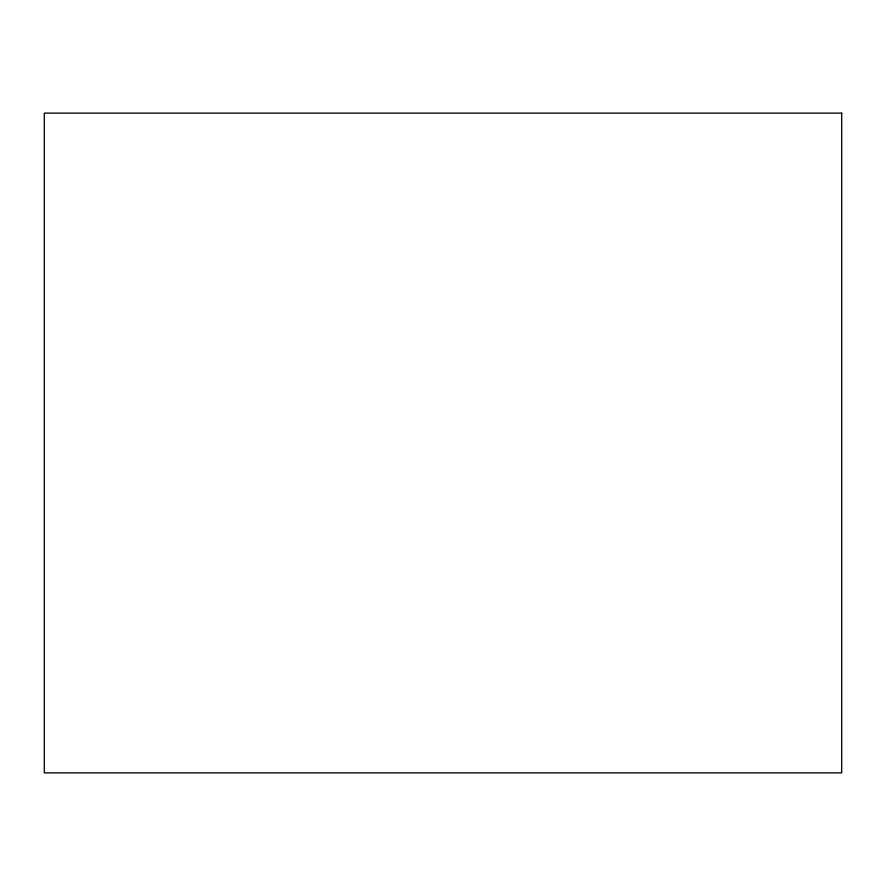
<?xml version="1.0" encoding="UTF-8"?>
<svg xmlns="http://www.w3.org/2000/svg" width="886" height="886" viewBox="0 0 886 886"><rect width="100%" height="100%" fill="white"/><g stroke="black" fill="none" stroke-linecap="round" stroke-linejoin="round"><path stroke-width="1.33" d="M841.7 113.131L44.3 113.131L44.3 772.869L841.7 772.869L841.7 113.131"/></g></svg>
